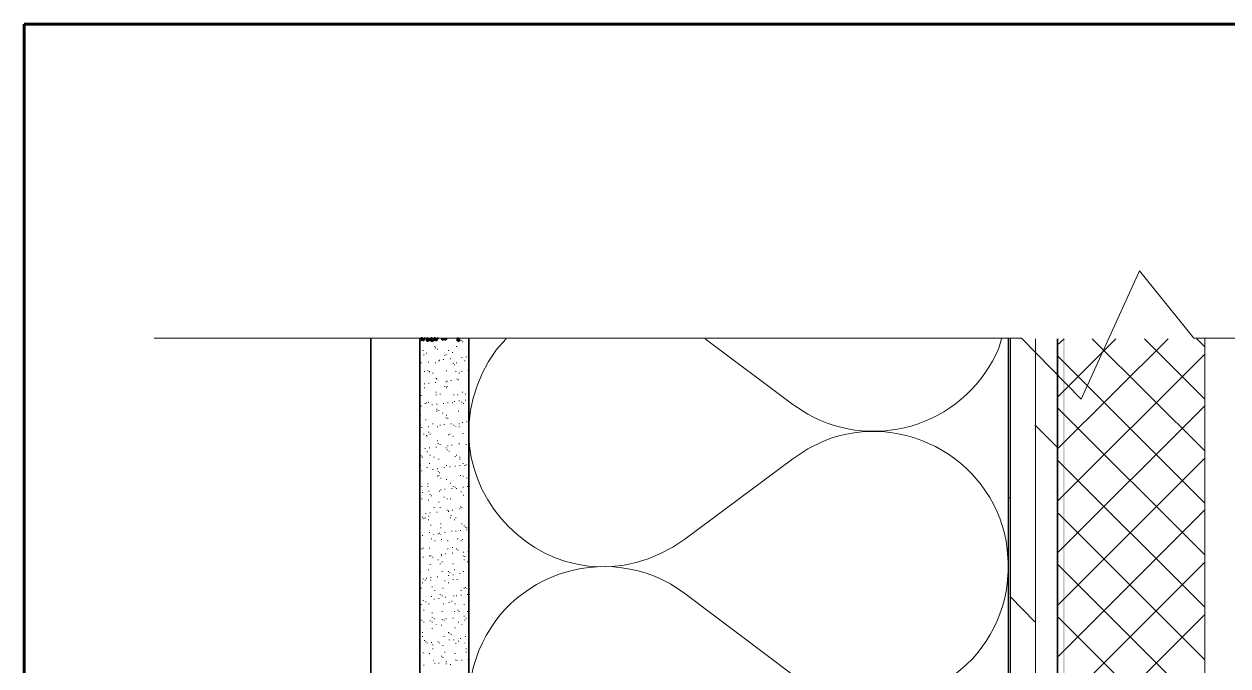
# Model space of a CAD drawing. Header units: inches. Extents: x 5 to 516, y -193 to 129.
# Drawn here: x 334.394 to 335.416, y -9.104 to -8.559 of the extents above; entities that cross this region are included whole.
import ezdxf

# ---------------------------------------------------------------- set-up
doc = ezdxf.new("R2010")
doc.units = ezdxf.units.IN
doc.header["$MEASUREMENT"] = 0
doc.layers.add('PDF6_Geometry', color=7, linetype='Continuous')
doc.layers.add('PDF6_Solid Fills', color=7, linetype='Continuous')

msp = doc.modelspace()

# ---------------------------------------------------------------- hatches: boundary and pattern name
at = {"layer": 'PDF6_Solid Fills', "transparency": 33554559}
for points in [[(334.7323686, -8.825582), (334.7312574, -8.825582), (334.7312574, -8.8272487), (334.7329235, -8.8283598), (334.7345901, -8.8272487), (334.7345896, -8.8255827)], [(334.7401466, -8.8255826), (334.7384799, -8.8261381), (334.7368123, -8.8255826), (334.7351456, -8.8261381), (334.7351456, -8.8278048), (334.7368133, -8.8289154), (334.7384799, -8.8278048), (334.7401466, -8.8289159), (334.7418133, -8.8261381)], [(334.7457008, -8.825582), (334.7423675, -8.8272487), (334.7440341, -8.8283598), (334.7457008, -8.8272487)], [(334.762924, -8.8255826), (334.7612574, -8.8261381), (334.7612574, -8.8278048), (334.762924, -8.8289159), (334.7645907, -8.8261381)], [(335.2779228, -9.4394714), (335.2762562, -8.8261381), (335.2762562, -9.440027), (335.2890356, -9.4494709)]]:
    msp.add_hatch(color=256, dxfattribs=at).paths.add_polyline_path(points)
h = msp.add_hatch(color=256, dxfattribs=at)
h.paths.add_polyline_path([(334.7423681, -8.8272487), (334.7434792, -8.825582), (334.7423681, -8.825582), (334.7423681, -8.8261376), (334.7407004, -8.8255826), (334.7390338, -8.8261381), (334.7390338, -8.8278048), (334.7407014, -8.8289154), (334.7423681, -8.8278043)])
h.paths.add_polyline_path([(334.7434803, -8.8255827), (334.7423692, -8.8272493), (334.7457025, -8.8255827)])
h = msp.add_hatch(color=256, dxfattribs=at)
h.paths.add_polyline_path([(334.7484784, -8.8255827), (334.7479239, -8.8266937), (334.7501451, -8.8255827)])
h.paths.add_polyline_path([(334.7507017, -8.8270641), (334.7518116, -8.8278049), (334.7534794, -8.8266937), (334.7534782, -8.8255827), (334.7529227, -8.8255827), (334.7512573, -8.8262492), (334.7512573, -8.8261376), (334.7523672, -8.8255827), (334.7507005, -8.8255827), (334.7479239, -8.8266937), (334.7495906, -8.8278048)])

# ---------------------------------------------------------------- linework, layer by layer
at = {"layer": 'PDF6_Geometry', "lineweight": 60}
msp.add_lwpolyline([(356.8940342, -11.7255821), (356.8940342, -8.5589156), (334.3940348, -8.5589156), (334.3940348, -12.3344711)], dxfattribs=at)
at = {"layer": 'PDF6_Geometry', "lineweight": 15}
for points in [[(334.504591, -8.8255827), (335.2412576, -8.8255827), (335.2918131, -8.8772493), (335.3412576, -8.7683605), (335.3873687, -8.8255827), (336.2412576, -8.8255827)], [(334.7307013, -8.8283598), (334.7307013, -8.8278042)], [(334.7429242, -8.832804), (334.7429242, -8.8322485)], [(334.7434803, -8.8339151), (334.7434803, -8.8333595)], [(334.7612574, -8.832804), (334.7612574, -8.8322485)], [(334.7651455, -8.8278048), (334.7651455, -8.8272492)], [(334.7662577, -8.8289159), (334.7662577, -8.8283603)], [(334.8034801, -8.8261376), (334.7951468, -8.8350265)], [(335.2318135, -10.7589153), (335.2318135, -8.8261375)], [(335.2529227, -10.7589153), (335.2529227, -8.8261375)], [(335.2718119, -8.9194706), (335.3657008, -8.8261372)], [(335.2718119, -8.8755818), (335.3212563, -8.8261373)], [(335.2718119, -8.8261376), (335.2718119, -10.7589154), (335.3968119, -10.7589154), (335.3968119, -8.8261376)], [(335.2718119, -8.831138), (335.2773675, -8.826138)], [(335.3968119, -8.9211377), (335.3012563, -8.8261377)], [(335.3968119, -8.8772489), (335.3457008, -8.8261378)], [(335.3968119, -8.832804), (335.3901452, -8.8261374)], [(334.7329235, -8.8361372), (334.7329235, -8.8355817)], [(334.7334796, -8.8400265), (334.7334796, -8.839471)], [(334.7357017, -8.8383594), (334.7357017, -8.8378038)], [(334.7451463, -8.8350273), (334.7451463, -8.8344717)], [(334.7501467, -8.8439158), (334.7501467, -8.8433603)], [(334.7512566, -8.8405826), (334.7512566, -8.8400271)], [(334.7523688, -8.8394716), (334.7523688, -8.838916)], [(334.754591, -8.8361372), (334.754591, -8.8355817)], [(334.756257, -8.8433597), (334.756257, -8.8428042)], [(334.757923, -8.8378044), (334.757923, -8.8372488)], [(334.7657016, -8.8422487), (334.7657016, -8.8416931)], [(334.7695898, -8.8416937), (334.7695898, -8.8411381)], [(334.7712581, -8.8394716), (334.7712581, -8.838916)], [(335.2718119, -8.9639155), (335.3968119, -8.8389155)], [(335.3968119, -8.9655826), (335.2718119, -8.8405826)], [(334.7312574, -8.8466929), (334.7312574, -8.8461374)], [(334.7340357, -8.8539154), (334.7340357, -8.8533599)], [(334.7368116, -8.8533604), (334.7368116, -8.8528049)], [(334.7373677, -8.846138), (334.7373677, -8.8455824)], [(334.7384799, -8.8539154), (334.7384799, -8.8533599)], [(334.7384799, -8.8544715), (334.7384799, -8.853916)], [(334.7434803, -8.8466929), (334.7434803, -8.8461374)], [(334.7462563, -8.8450269), (334.7462563, -8.8444713)], [(334.7468124, -8.8444708), (334.7468124, -8.8439152)], [(334.7529227, -8.8533604), (334.7529227, -8.8528049)], [(334.7584791, -8.847249), (334.7584791, -8.8466935)], [(334.7595913, -8.8483601), (334.7595913, -8.8478045)], [(334.7607013, -8.8539154), (334.7607013, -8.8533599)], [(334.7612574, -8.8466929), (334.7612574, -8.8461374)], [(334.7657016, -8.8539154), (334.7657016, -8.8533599)], [(334.7684798, -8.8450269), (334.7684798, -8.8444713)], [(334.7712581, -8.8528044), (334.7712581, -8.8522488)], [(334.7340357, -8.8644711), (334.7340357, -8.8639156)], [(334.7379238, -8.863915), (334.7379238, -8.8633595)], [(334.7412559, -8.8555826), (334.7412559, -8.855027)], [(334.7434803, -8.86336), (334.7434803, -8.8628045)], [(334.7440341, -8.8600268), (334.7440341, -8.8594713)], [(334.7445902, -8.8605818), (334.7445902, -8.8600263)], [(334.7523688, -8.8628051), (334.7523688, -8.8622495)], [(334.7534788, -8.862249), (334.7534788, -8.8616934)], [(334.7568131, -8.8616929), (334.7568131, -8.8611373)], [(334.7618135, -8.8605818), (334.7618135, -8.8600263)], [(334.7629234, -8.8611379), (334.7629234, -8.8605824)], [(334.7634795, -8.8555826), (334.7634795, -8.855027)], [(334.7312574, -8.8744707), (334.7312574, -8.8739151)], [(334.7340357, -8.8678043), (334.7340357, -8.8672488)], [(334.7440341, -8.8716936), (334.7440341, -8.871138)], [(334.7440341, -8.8739157), (334.7440341, -8.8733602)], [(334.7473685, -8.8733596), (334.7473685, -8.8728041)], [(334.7512566, -8.8666932), (334.7512566, -8.8661377)], [(334.7529227, -8.8678043), (334.7529227, -8.8672488)], [(334.7534788, -8.8666932), (334.7534788, -8.8661377)], [(334.7590352, -8.8739157), (334.7590352, -8.8733602)], [(334.7623673, -8.8739157), (334.7623673, -8.8733602)], [(334.7662577, -8.8716936), (334.7662577, -8.871138)], [(334.7690337, -8.8733596), (334.7690337, -8.8728041)], [(334.7312574, -8.8833604), (334.7312574, -8.8828048)], [(334.7345895, -8.8811382), (334.7345895, -8.8805827)], [(334.7357017, -8.8805821), (334.7357017, -8.8800266)], [(334.7373677, -8.880026), (334.7373677, -8.8794705)], [(334.7407021, -8.8822493), (334.7407021, -8.8816937)], [(334.7445902, -8.8816932), (334.7445902, -8.8811376)], [(334.7501467, -8.8811382), (334.7501467, -8.8805827)], [(334.7540349, -8.8805821), (334.7540349, -8.8800266)], [(334.757923, -8.8805821), (334.757923, -8.8800266)], [(334.7595913, -8.8794711), (334.7595913, -8.8789155)], [(334.7634795, -8.8789161), (334.7634795, -8.8783605)], [(334.7657016, -8.880026), (334.7657016, -8.8794705)], [(334.7673677, -8.8811382), (334.7673677, -8.8805827)], [(334.7690337, -8.87836), (334.7690337, -8.8778044)], [(335.2718119, -9.0078043), (335.3968119, -8.8828043)], [(335.3968119, -9.0094714), (335.2718119, -8.8844714)], [(334.7307013, -8.8911378), (334.7307013, -8.8905823)], [(334.7351456, -8.8950271), (334.7351456, -8.8944716)], [(334.7445902, -8.8861375), (334.7445902, -8.8855819)], [(334.7445902, -8.8878046), (334.7445902, -8.8872491)], [(334.7462563, -8.8872485), (334.7462563, -8.886693)], [(334.7495906, -8.8894707), (334.7495906, -8.8889151)], [(334.7523688, -8.89336), (334.7523688, -8.8928044)], [(334.7529227, -8.8911378), (334.7529227, -8.8905823)], [(334.7540349, -8.8939149), (334.7540349, -8.8933594)], [(334.7629234, -8.8878046), (334.7629234, -8.8872491)], [(334.7307013, -8.8994714), (334.7307013, -8.8989158)], [(334.7318135, -8.9016935), (334.7318135, -8.901138)], [(334.7373677, -8.9011374), (334.7373677, -8.9005819)], [(334.7379238, -8.9055817), (334.7379238, -8.9050261)], [(334.7412559, -8.8983603), (334.7412559, -8.8978048)], [(334.7451463, -8.9011374), (334.7451463, -8.9005819)], [(334.7473685, -8.8994714), (334.7473685, -8.8989158)], [(334.7507005, -8.8989153), (334.7507005, -8.8983597)], [(334.7568131, -8.8983603), (334.7568131, -8.8978048)], [(334.7590352, -8.8994714), (334.7590352, -8.8989158)], [(334.7607013, -8.9005824), (334.7607013, -8.9000269)], [(334.7634795, -8.8983603), (334.7634795, -8.8978048)], [(334.7634795, -8.9011374), (334.7634795, -8.9005819)], [(334.7662577, -8.8972492), (334.7662577, -8.8966937)], [(334.7701459, -8.8966931), (334.7701459, -8.8961376)], [(335.2718119, -8.9183606), (335.2523675, -8.8989162)], [(334.7334796, -8.9072488), (334.7334796, -8.9066933)], [(334.7357017, -8.9083599), (334.7357017, -8.9078043)], [(334.7362578, -8.908916), (334.7362578, -8.9083604)], [(334.7390338, -8.9072488), (334.7390338, -8.9066933)], [(334.7451463, -8.9128042), (334.7451463, -8.9122486)], [(334.7457024, -8.9150263), (334.7457024, -8.9144707)], [(334.754591, -8.9078038), (334.754591, -8.9072483)], [(334.7557009, -8.9072488), (334.7557009, -8.9066933)], [(334.7584791, -8.908916), (334.7584791, -8.9083604)], [(334.7634795, -8.9150263), (334.7634795, -8.9144707)], [(334.7634795, -8.9155824), (334.7634795, -8.9150268)], [(334.7668116, -8.9066939), (334.7668116, -8.9061383)], [(335.0729226, -8.9128046), (335.0595892, -8.9194712), (335.0468115, -8.9278046)], [(334.7312574, -8.925582), (334.7312574, -8.9250264)], [(334.7345895, -8.9194706), (334.7345895, -8.918915)], [(334.7362578, -8.9222488), (334.7362578, -8.9216932)], [(334.7384799, -8.9189156), (334.7384799, -8.91836)], [(334.7390338, -8.925027), (334.7390338, -8.9244715)], [(334.7440341, -8.9183606), (334.7440341, -8.9178051)], [(334.7473685, -8.9161374), (334.7473685, -8.9155818)], [(334.7523688, -8.9189156), (334.7523688, -8.91836)], [(334.7534788, -8.9205828), (334.7534788, -8.9200272)], [(334.7540349, -8.9172484), (334.7540349, -8.9166929)], [(334.7551448, -8.9216927), (334.7551448, -8.9211371)], [(334.7573692, -8.9166935), (334.7573692, -8.9161379)], [(334.7601452, -8.9261381), (334.7601452, -8.9255825)], [(334.7612574, -8.925027), (334.7612574, -8.9244715)], [(334.7695898, -8.9161374), (334.7695898, -8.9155818)], [(334.7307013, -8.9339156), (334.7307013, -8.93336)], [(334.7323674, -8.9266931), (334.7323674, -8.9261375)], [(334.7362578, -8.9355816), (334.7362578, -8.935026)], [(334.7384799, -8.9322495), (334.7384799, -8.931694)], [(334.7423681, -8.9266931), (334.7423681, -8.9261375)], [(334.7462563, -8.9283602), (334.7462563, -8.9278047)], [(334.7507005, -8.9355816), (334.7507005, -8.935026)], [(334.7529227, -8.9339156), (334.7529227, -8.93336)], [(334.7557009, -8.9350266), (334.7557009, -8.9344711)], [(334.7601452, -8.9344716), (334.7601452, -8.9339161)], [(334.7640356, -8.9266931), (334.7640356, -8.9261375)], [(334.7640356, -8.9283602), (334.7640356, -8.9278047)], [(334.7640356, -8.9339156), (334.7640356, -8.93336)], [(334.7668116, -8.9322495), (334.7668116, -8.931694)], [(334.7684798, -8.9339156), (334.7684798, -8.93336)], [(334.7695898, -8.9333595), (334.7695898, -8.9328039)], [(334.9551468, -8.9961376), (335.0468135, -8.9278043)], [(335.2718119, -9.0522492), (335.3968119, -8.9272492)], [(335.3968119, -9.0539152), (335.2718119, -8.9289152)], [(334.7318135, -8.9383598), (334.7318135, -8.9378043)], [(334.7412559, -8.9372487), (334.7412559, -8.9366932)], [(334.7451463, -8.9366938), (334.7451463, -8.9361382)], [(334.7451463, -8.9428041), (334.7451463, -8.9422485)], [(334.7457024, -8.9389159), (334.7457024, -8.9383604)], [(334.7462563, -8.9422491), (334.7462563, -8.9416936)], [(334.7468124, -8.940027), (334.7468124, -8.9394714)], [(334.7479246, -8.9444712), (334.7479246, -8.9439157)], [(334.7529227, -8.9455823), (334.7529227, -8.9450268)], [(334.7645894, -8.9422491), (334.7645894, -8.9416936)], [(334.7668116, -8.9428041), (334.7668116, -8.9422485)], [(334.7701459, -8.9444712), (334.7701459, -8.9439157)], [(334.7318135, -8.9516937), (334.7318135, -8.9511382)], [(334.7323674, -8.956693), (334.7323674, -8.9561374)], [(334.7368116, -8.9494705), (334.7368116, -8.9489149)], [(334.7368116, -8.9516937), (334.7368116, -8.9511382)], [(334.7379238, -8.9555819), (334.7379238, -8.9550263)], [(334.7468124, -8.9555819), (334.7468124, -8.9550263)], [(334.7479246, -8.9544708), (334.7479246, -8.9539153)], [(334.7512566, -8.9539159), (334.7512566, -8.9533603)], [(334.756257, -8.9489155), (334.756257, -8.9483599)], [(334.7573692, -8.9533598), (334.7573692, -8.9528042)], [(334.7584791, -8.9516937), (334.7584791, -8.9511382)], [(334.7601452, -8.9522487), (334.7601452, -8.9516931)], [(334.7612574, -8.9533598), (334.7612574, -8.9528042)], [(334.7651455, -8.956138), (334.7651455, -8.9555824)], [(334.7668116, -8.9522487), (334.7668116, -8.9516931)], [(334.770702, -8.9516937), (334.770702, -8.9511382)], [(334.7318135, -8.9622494), (334.7318135, -8.9616939)], [(334.7373677, -8.9633594), (334.7373677, -8.9628038)], [(334.7390338, -8.9583601), (334.7390338, -8.9578046)], [(334.740146, -8.9594712), (334.740146, -8.9589156)], [(334.7462563, -8.9650265), (334.7462563, -8.964471)], [(334.7507005, -8.9605823), (334.7507005, -8.9600267)], [(334.7534788, -8.9622494), (334.7534788, -8.9616939)], [(334.756257, -8.9622494), (334.756257, -8.9616939)], [(334.7673677, -8.9589151), (334.7673677, -8.9583595)], [(335.2318135, -8.9616933), (335.2301469, -8.9600267)], [(334.7351456, -8.9744712), (334.7351456, -8.9739156)], [(334.7379238, -8.9766933), (334.7379238, -8.9761377)], [(334.7390338, -8.9739162), (334.7390338, -8.9733606)], [(334.7423681, -8.9694708), (334.7423681, -8.9689152)], [(334.7445902, -8.9733601), (334.7445902, -8.9728045)], [(334.7473685, -8.9694708), (334.7473685, -8.9689152)], [(334.7534788, -8.9716929), (334.7534788, -8.9711374)], [(334.754591, -8.972249), (334.754591, -8.9716935)], [(334.754591, -8.972804), (334.754591, -8.9722484)], [(334.7568131, -8.9761383), (334.7568131, -8.9755828)], [(334.757923, -8.9716929), (334.757923, -8.9711374)], [(334.7640356, -8.9705819), (334.7640356, -8.9700263)], [(334.7645894, -8.9689158), (334.7645894, -8.9683603)], [(334.7657016, -8.9694708), (334.7657016, -8.9689152)], [(335.2718119, -9.0961379), (335.3968119, -8.971138)], [(335.3968119, -9.0983601), (335.2718119, -8.9733601)], [(334.7323674, -8.9778043), (334.7323674, -8.9772488)], [(334.7334796, -8.9789154), (334.7334796, -8.9783599)], [(334.7345895, -8.9783604), (334.7345895, -8.9778049)], [(334.7373677, -8.9800265), (334.7373677, -8.9794709)], [(334.7395899, -8.9844707), (334.7395899, -8.9839152)], [(334.7479246, -8.9833597), (334.7479246, -8.9828041)], [(334.7479246, -8.9866929), (334.7479246, -8.9861373)], [(334.756257, -8.9783604), (334.756257, -8.9778049)], [(334.7595913, -8.9800265), (334.7595913, -8.9794709)], [(334.7607013, -8.9783604), (334.7607013, -8.9778049)], [(334.7657016, -8.9833597), (334.7657016, -8.9828041)], [(334.7679237, -8.9850268), (334.7679237, -8.9844713)], [(334.7690337, -8.9861379), (334.7690337, -8.9855824)], [(334.7701459, -8.9866929), (334.7701459, -8.9861373)], [(334.7323674, -8.9933604), (334.7323674, -8.9928048)], [(334.7384799, -8.9905822), (334.7384799, -8.9900266)], [(334.740146, -8.9961375), (334.740146, -8.9955819)], [(334.741812, -8.9922493), (334.741812, -8.9916938)], [(334.7457024, -8.9916932), (334.7457024, -8.9911377)], [(334.7468124, -8.9911371), (334.7468124, -8.9905816)], [(334.7479246, -8.9922493), (334.7479246, -8.9916938)], [(334.7484784, -8.9966936), (334.7484784, -8.996138)], [(334.7512566, -8.9905822), (334.7512566, -8.9900266)], [(334.7573692, -8.9894711), (334.7573692, -8.9889155)], [(334.7607013, -8.9894711), (334.7607013, -8.9889155)], [(334.7623673, -8.9961375), (334.7623673, -8.9955819)], [(334.7645894, -8.988915), (334.7645894, -8.9883595)], [(334.7662577, -8.9966936), (334.7662577, -8.996138)], [(334.7701459, -8.98836), (334.7701459, -8.9878045)], [(334.7318135, -9.0044711), (334.7318135, -9.0039155)], [(334.7329235, -9.0039161), (334.7329235, -9.0033605)], [(334.7384799, -9.0039161), (334.7384799, -9.0033605)], [(334.7429242, -8.9978047), (334.7429242, -8.9972491)], [(334.7540349, -8.9978047), (334.7540349, -8.9972491)], [(334.7540349, -9.0044711), (334.7540349, -9.0039155)], [(334.757923, -9.00336), (334.757923, -9.0028044)], [(334.7612574, -9.0044711), (334.7612574, -9.0039155)], [(334.7623673, -9.0055821), (334.7623673, -9.0050266)], [(334.7651455, -8.9978047), (334.7651455, -8.9972491)], [(334.7673677, -9.0072493), (334.7673677, -9.0066937)], [(334.7712581, -9.0066932), (334.7712581, -9.0061376)], [(334.7301452, -9.0105825), (334.7301452, -9.0100269)], [(334.7329235, -9.0116936), (334.7329235, -9.011138)], [(334.7384799, -9.0105825), (334.7384799, -9.0100269)], [(334.7390338, -9.017805), (334.7390338, -9.0172494)], [(334.7395899, -9.0105825), (334.7395899, -9.0100269)], [(334.7412559, -9.0116936), (334.7412559, -9.011138)], [(334.7457024, -9.0139157), (334.7457024, -9.0133601)], [(334.7473685, -9.0172489), (334.7473685, -9.0166933)], [(334.7484784, -9.0094714), (334.7484784, -9.0089159)], [(334.7484784, -9.0105825), (334.7484784, -9.0100269)], [(334.7490345, -9.0155828), (334.7490345, -9.0150273)], [(334.7518127, -9.0089153), (334.7518127, -9.0083598)], [(334.757923, -9.0083604), (334.757923, -9.0078048)], [(334.7584791, -9.0172489), (334.7584791, -9.0166933)], [(334.7668116, -9.0105825), (334.7668116, -9.0100269)], [(334.7679237, -9.0139157), (334.7679237, -9.0133601)], [(334.7684798, -9.0111375), (334.7684798, -9.0105819)], [(334.770702, -9.0155828), (334.770702, -9.0150273)], [(335.2718119, -9.1405828), (335.3968119, -9.0155828)], [(335.3968119, -9.1422489), (335.2718119, -9.0172489)], [(334.7307013, -9.0244714), (334.7307013, -9.0239158)], [(334.7373677, -9.0222492), (334.7373677, -9.0216937)], [(334.7451463, -9.0283595), (334.7451463, -9.027804)], [(334.7490345, -9.0239153), (334.7490345, -9.0233597)], [(334.754591, -9.0239153), (334.754591, -9.0233597)], [(334.754591, -9.0272485), (334.754591, -9.0266929)], [(334.7557009, -9.0250263), (334.7557009, -9.0244708)], [(334.7584791, -9.0266935), (334.7584791, -9.026138)], [(334.7595913, -9.0222492), (334.7595913, -9.0216937)], [(334.7640356, -9.0255824), (334.7640356, -9.0250269)], [(334.7673677, -9.0239153), (334.7673677, -9.0233597)], [(334.7312574, -9.0378042), (334.7312574, -9.0372486)], [(334.7323674, -9.0333599), (334.7323674, -9.0328043)], [(334.7329235, -9.0300267), (334.7329235, -9.0294711)], [(334.7345895, -9.0311378), (334.7345895, -9.0305822)], [(334.7357017, -9.0294717), (334.7357017, -9.0289162)], [(334.7395899, -9.0289156), (334.7395899, -9.0283601)], [(334.7395899, -9.0311378), (334.7395899, -9.0305822)], [(334.7407021, -9.0366931), (334.7407021, -9.0361375)], [(334.7495906, -9.0378042), (334.7495906, -9.0372486)], [(334.7512566, -9.0316939), (334.7512566, -9.0311383)], [(334.754591, -9.0333599), (334.754591, -9.0328043)], [(334.7584791, -9.0305817), (334.7584791, -9.0300261)], [(334.7618135, -9.0305817), (334.7618135, -9.0300261)], [(334.7679237, -9.0378042), (334.7679237, -9.0372486)], [(334.7690337, -9.0372492), (334.7690337, -9.0366936)], [(334.7701459, -9.0383603), (334.7701459, -9.0378047)], [(334.7329235, -9.0483599), (334.7329235, -9.0478043)], [(334.740146, -9.0450267), (334.740146, -9.0444711)], [(334.7423681, -9.0472488), (334.7423681, -9.0466932)], [(334.7429242, -9.0400263), (334.7429242, -9.0394707)], [(334.7462563, -9.0466927), (334.7462563, -9.0461371)], [(334.7473685, -9.0433606), (334.7473685, -9.0428051)], [(334.7490345, -9.0444706), (334.7490345, -9.043915)], [(334.7518127, -9.0455828), (334.7518127, -9.0450272)], [(334.7590352, -9.0444706), (334.7590352, -9.043915)], [(334.7612574, -9.0444706), (334.7612574, -9.043915)], [(334.7651455, -9.0400263), (334.7651455, -9.0394707)], [(334.7651455, -9.0439156), (334.7651455, -9.04336)], [(334.770702, -9.0433606), (334.770702, -9.0428051)], [(335.2523688, -9.066138), (335.2318133, -9.0450269)], [(334.7312574, -9.0516931), (334.7312574, -9.0511375)], [(334.7334796, -9.0566934), (334.7334796, -9.0561379)], [(334.7351456, -9.0494709), (334.7351456, -9.0489154)], [(334.7379238, -9.0511381), (334.7379238, -9.0505825)], [(334.7407021, -9.0589155), (334.7407021, -9.05836)], [(334.7490345, -9.0578045), (334.7490345, -9.0572489)], [(334.7501467, -9.0511381), (334.7501467, -9.0505825)], [(334.7551448, -9.050027), (334.7551448, -9.0494715)], [(334.7573692, -9.048916), (334.7573692, -9.0483604)], [(334.7595913, -9.0578045), (334.7595913, -9.0572489)], [(334.7601452, -9.0511381), (334.7601452, -9.0505825)], [(334.7623673, -9.0566934), (334.7623673, -9.0561379)], [(334.7634795, -9.0578045), (334.7634795, -9.0572489)], [(334.7679237, -9.0516931), (334.7679237, -9.0511375)], [(334.770702, -9.0578045), (334.770702, -9.0572489)], [(334.7318135, -9.065027), (334.7318135, -9.0644714)], [(334.7334796, -9.066693), (334.7334796, -9.0661375)], [(334.7390338, -9.0655819), (334.7390338, -9.0650264)], [(334.7407021, -9.0628048), (334.7407021, -9.0622493)], [(334.7407021, -9.066693), (334.7407021, -9.0661375)], [(334.7423681, -9.0639159), (334.7423681, -9.0633604)], [(334.7440341, -9.0689151), (334.7440341, -9.0683596)], [(334.7490345, -9.0644709), (334.7490345, -9.0639153)], [(334.7507005, -9.065027), (334.7507005, -9.0644714)], [(334.7523688, -9.0639159), (334.7523688, -9.0633604)], [(334.7584791, -9.0633598), (334.7584791, -9.0628043)], [(334.7629234, -9.066693), (334.7629234, -9.0661375)], [(334.7657016, -9.0689151), (334.7657016, -9.0683596)], [(334.7679237, -9.0616938), (334.7679237, -9.0611382)], [(334.7684798, -9.065027), (334.7684798, -9.0644714)], [(334.7695898, -9.0633598), (334.7695898, -9.0628043)], [(334.7718119, -9.0616938), (334.7718119, -9.0611382)], [(335.2718119, -9.1850266), (335.3968119, -9.0600266)], [(335.3968119, -9.1866938), (335.2718119, -9.0616938)], [(334.7323674, -9.0755827), (334.7323674, -9.0750271)], [(334.7323674, -9.0789159), (334.7323674, -9.0783603)], [(334.7407021, -9.0722483), (334.7407021, -9.0716928)], [(334.7484784, -9.0694712), (334.7484784, -9.0689157)], [(334.7507005, -9.0789159), (334.7507005, -9.0783603)], [(334.754591, -9.0755827), (334.754591, -9.0750271)], [(334.7551448, -9.0761376), (334.7551448, -9.0755821)], [(334.7568131, -9.0772487), (334.7568131, -9.0766931)], [(334.7601452, -9.0716934), (334.7601452, -9.0711378)], [(334.7690337, -9.0789159), (334.7690337, -9.0783603)], [(334.7340357, -9.0822491), (334.7340357, -9.0816935)], [(334.7351456, -9.0833601), (334.7351456, -9.0828046)], [(334.7362578, -9.0844712), (334.7362578, -9.0839156)], [(334.740146, -9.0839151), (334.740146, -9.0833595)], [(334.7412559, -9.0861372), (334.7412559, -9.0855817)], [(334.7412559, -9.0894716), (334.7412559, -9.088916)], [(334.7457024, -9.0833601), (334.7457024, -9.0828046)], [(334.7468124, -9.0844712), (334.7468124, -9.0839156)], [(334.7495906, -9.0866933), (334.7495906, -9.0861378)], [(334.7551448, -9.081693), (334.7551448, -9.0811374)], [(334.7590352, -9.081693), (334.7590352, -9.0811374)], [(334.7607013, -9.0850273), (334.7607013, -9.0844717)], [(334.7629234, -9.082804), (334.7629234, -9.0822485)], [(334.7645894, -9.0805819), (334.7645894, -9.0800263)], [(334.7684798, -9.0844712), (334.7684798, -9.0839156)], [(334.7695898, -9.0894716), (334.7695898, -9.088916)], [(334.7718119, -9.0866933), (334.7718119, -9.0861378)], [(334.7329235, -9.0928048), (334.7329235, -9.0922492)], [(334.7384799, -9.0933597), (334.7384799, -9.0928042)], [(334.741812, -9.0994711), (334.741812, -9.0989156)], [(334.7484784, -9.0955819), (334.7484784, -9.0950263)], [(334.7495906, -9.0966929), (334.7495906, -9.0961374)], [(334.7512566, -9.0922487), (334.7512566, -9.0916931)], [(334.7601452, -9.0933597), (334.7601452, -9.0928042)], [(334.7607013, -9.0989162), (334.7607013, -9.0983606)], [(334.7618135, -9.0994711), (334.7618135, -9.0989156)], [(334.7657016, -9.0989162), (334.7657016, -9.0983606)], [(334.7695898, -9.0922487), (334.7695898, -9.0916931)], [(334.7712581, -9.0905826), (334.7712581, -9.0900271)], [(334.7712581, -9.0983601), (334.7712581, -9.0978045)], [(334.7301452, -9.1022482), (334.7301452, -9.1016927)], [(334.7334796, -9.1033604), (334.7334796, -9.1028049)], [(334.7429242, -9.1016933), (334.7429242, -9.1011377)], [(334.7462563, -9.1016933), (334.7462563, -9.1011377)], [(334.7523688, -9.1005822), (334.7523688, -9.1000267)], [(334.7523688, -9.1022482), (334.7523688, -9.1016927)], [(334.756257, -9.1028043), (334.756257, -9.1022488)]]:
    msp.add_lwpolyline(points, dxfattribs=at)
at = {"layer": 'PDF6_Geometry', "lineweight": 35}
for points in [[(334.6884786, -8.8261376), (334.6884786, -10.2500265)], [(334.6884786, -10.2500268), (334.7301452, -10.2500268), (334.7301452, -8.8261379)], [(334.7301452, -8.8261376), (334.7301452, -10.7178043)], [(334.7718119, -8.8261381), (334.7718119, -10.7178047), (334.7301452, -10.7178047), (334.7301452, -10.2500269)], [(335.2301452, -8.8261376), (335.2301452, -10.7589154), (335.2718119, -10.7589154), (335.2718119, -8.8261376)]]:
    msp.add_lwpolyline(points, dxfattribs=at)
at = {"layer": 'PDF6_Geometry', "lineweight": 50}
for points in [[(334.7323674, -8.8255827), (334.7312563, -8.8255827)], [(334.7312574, -8.8272487), (334.7345908, -8.825582)], [(334.7351456, -8.8261376), (334.7368123, -8.8255821)], [(334.7384799, -8.8261376), (334.7401466, -8.8255821)], [(334.7390338, -8.8261376), (334.7407004, -8.8255821)], [(334.7423681, -8.8272487), (334.7457014, -8.825582)], [(334.7434803, -8.8255827), (334.7423692, -8.8255827)], [(334.7612574, -8.8261376), (334.762924, -8.8255821)]]:
    msp.add_lwpolyline(points, close=True, dxfattribs=at)
at = {"layer": 'PDF6_Geometry', "lineweight": 15}
for points in [[(334.972367, -8.8261376), (335.0468115, -8.8816932), (335.0595892, -8.8900265, 0.446868516), (335.2218114, -8.8339154), (335.2240337, -8.8261376)], [(334.9429226, -9.0339157), (334.9551448, -9.042249), (335.0468115, -9.1111379), (335.0595892, -9.1189157), (335.0729226, -9.1255823, 0.493454861), (335.2290337, -9.0339157), (335.2301448, -9.0194712), (335.2290337, -9.0044712)]]:
    msp.add_lwpolyline(points, format="xyb", dxfattribs=at)
for points in [[(334.7951468, -8.8350265), (334.718082, -8.9436932), (334.8462579, -9.0735728), (334.9551468, -8.9961376)], [(335.2290337, -9.0044712), (335.220404, -8.9309342), (335.141867, -8.884962), (335.0729226, -8.9128046)], [(334.9429226, -9.0339157), (334.8714781, -8.9948601), (334.7837004, -9.0381472), (334.7729226, -9.1189157)]]:
    msp.add_open_spline(points, degree=3, dxfattribs=at)
at = {"layer": 'PDF6_Solid Fills', "lineweight": 50, "transparency": 33554559}
for points in [[(334.741812, -8.8261376), (334.7401453, -8.8289154), (334.741812, -8.8278043)], [(334.7645894, -8.8261376), (334.7629228, -8.8289154), (334.7645894, -8.8278043)], [(335.2779245, -9.4394709), (335.2762578, -8.8261376), (335.2779245, -8.8261376)]]:
    msp.add_solid(points, dxfattribs=at)

doc.saveas('drawing.dxf')
